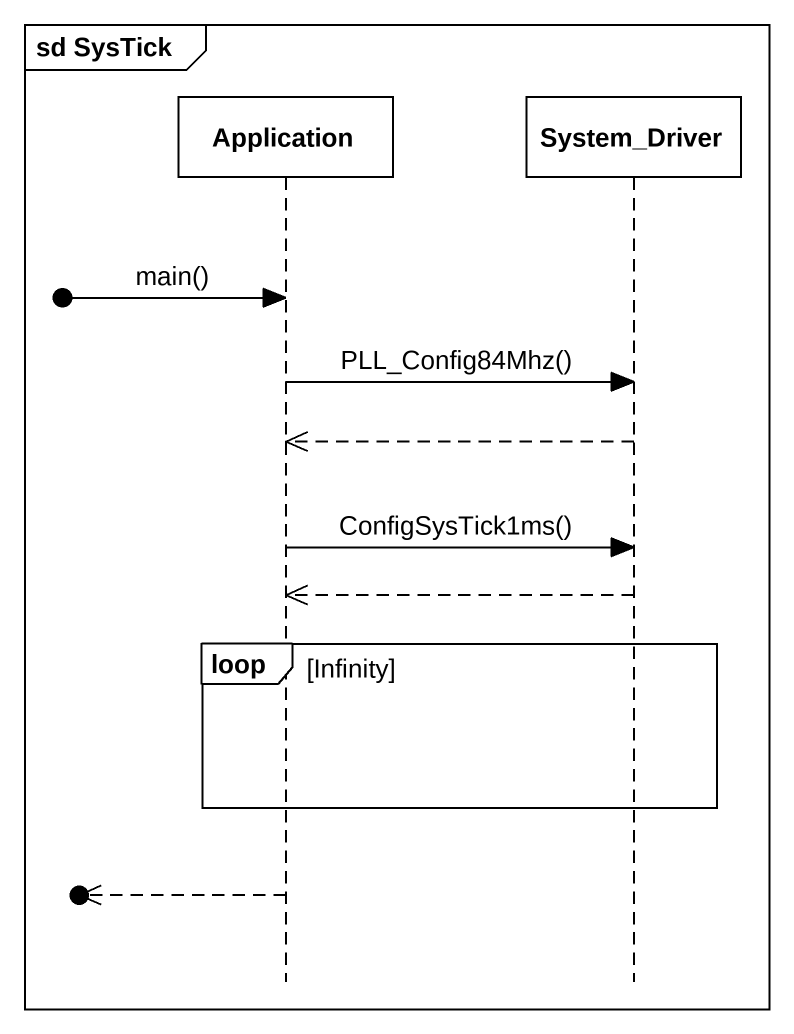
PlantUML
@startuml
mainframe sd SysTick
hide footbox
participant Application
participant System_Driver

[o-> Application : main()
Application -> System_Driver : PLL_Config84Mhz()
System_Driver -->> Application
Application -> System_Driver : ConfigSysTick1ms()
System_Driver -->> Application
loop Infinity
end
[o<<-- Application
@enduml
